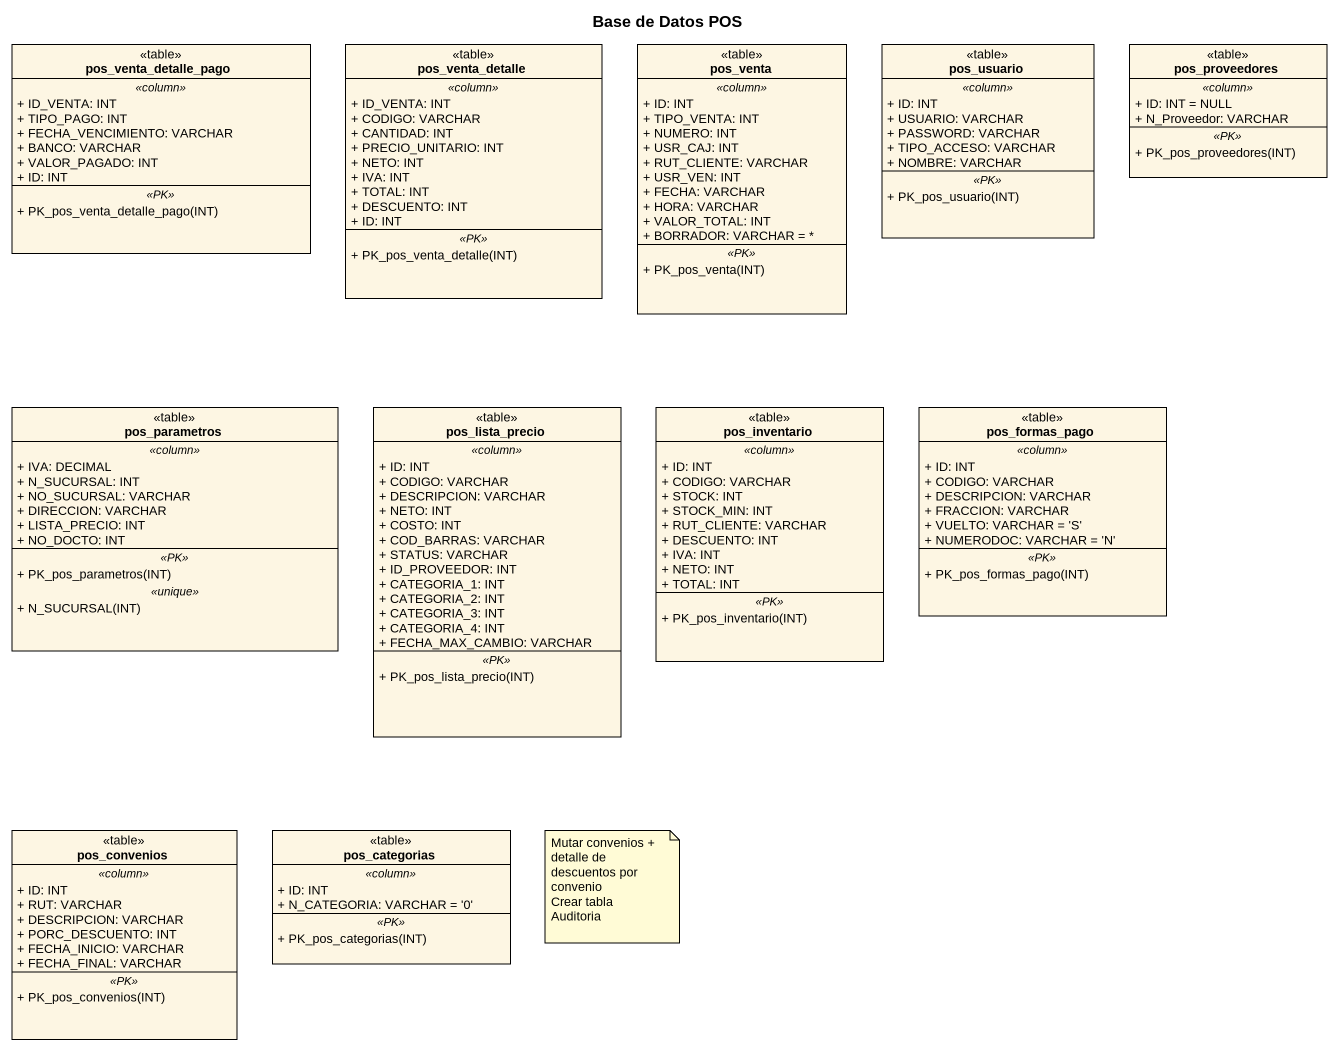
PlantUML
@startuml
title Base de Datos POS
hide circle
hide empty members
skinparam classAttributeIconSize 0
class pos_venta_detalle_pago <<table>> {
  .. <<column>> ..
  + ID_VENTA: INT
  + TIPO_PAGO: INT
  + FECHA_VENCIMIENTO: VARCHAR
  + BANCO: VARCHAR
  + VALOR_PAGADO: INT
  + ID: INT
  .. <<PK>> ..
  + PK_pos_venta_detalle_pago(INT)
}
class pos_venta_detalle <<table>> {
  .. <<column>> ..
  + ID_VENTA: INT
  + CODIGO: VARCHAR
  + CANTIDAD: INT
  + PRECIO_UNITARIO: INT
  + NETO: INT
  + IVA: INT
  + TOTAL: INT
  + DESCUENTO: INT
  + ID: INT
  .. <<PK>> ..
  + PK_pos_venta_detalle(INT)
}
class pos_venta <<table>> {
  .. <<column>> ..
  + ID: INT
  + TIPO_VENTA: INT
  + NUMERO: INT
  + USR_CAJ: INT
  + RUT_CLIENTE: VARCHAR
  + USR_VEN: INT
  + FECHA: VARCHAR
  + HORA: VARCHAR
  + VALOR_TOTAL: INT
  + BORRADOR: VARCHAR = *
  .. <<PK>> ..
  + PK_pos_venta(INT)
}
class pos_usuario <<table>> {
  .. <<column>> ..
  + ID: INT
  + USUARIO: VARCHAR
  + PASSWORD: VARCHAR
  + TIPO_ACCESO: VARCHAR
  + NOMBRE: VARCHAR
  .. <<PK>> ..
  + PK_pos_usuario(INT)
}
class pos_proveedores <<table>> {
  .. <<column>> ..
  + ID: INT = NULL
  + N_Proveedor: VARCHAR
  .. <<PK>> ..
  + PK_pos_proveedores(INT)
}
class pos_parametros <<table>> {
  .. <<column>> ..
  + IVA: DECIMAL
  + N_SUCURSAL: INT
  + NO_SUCURSAL: VARCHAR
  + DIRECCION: VARCHAR
  + LISTA_PRECIO: INT
  + NO_DOCTO: INT
  .. <<PK>> ..
  + PK_pos_parametros(INT)
  .. <<unique>> ..
  + N_SUCURSAL(INT)
}
class pos_lista_precio <<table>> {
  .. <<column>> ..
  + ID: INT
  + CODIGO: VARCHAR
  + DESCRIPCION: VARCHAR
  + NETO: INT
  + COSTO: INT
  + COD_BARRAS: VARCHAR
  + STATUS: VARCHAR
  + ID_PROVEEDOR: INT
  + CATEGORIA_1: INT
  + CATEGORIA_2: INT
  + CATEGORIA_3: INT
  + CATEGORIA_4: INT
  + FECHA_MAX_CAMBIO: VARCHAR
  .. <<PK>> ..
  + PK_pos_lista_precio(INT)
}
class pos_inventario <<table>> {
  .. <<column>> ..
  + ID: INT
  + CODIGO: VARCHAR
  + STOCK: INT
  + STOCK_MIN: INT
  + RUT_CLIENTE: VARCHAR
  + DESCUENTO: INT
  + IVA: INT
  + NETO: INT
  + TOTAL: INT
  .. <<PK>> ..
  + PK_pos_inventario(INT)
}
class pos_formas_pago <<table>> {
  .. <<column>> ..
  + ID: INT
  + CODIGO: VARCHAR
  + DESCRIPCION: VARCHAR
  + FRACCION: VARCHAR
  + VUELTO: VARCHAR = 'S'
  + NUMERODOC: VARCHAR = 'N'
  .. <<PK>> ..
  + PK_pos_formas_pago(INT)
}
class pos_convenios <<table>> {
  .. <<column>> ..
  + ID: INT
  + RUT: VARCHAR
  + DESCRIPCION: VARCHAR
  + PORC_DESCUENTO: INT
  + FECHA_INICIO: VARCHAR
  + FECHA_FINAL: VARCHAR
  .. <<PK>> ..
  + PK_pos_convenios(INT)
}
class pos_categorias <<table>> {
  .. <<column>> ..
  + ID: INT
  + N_CATEGORIA: VARCHAR = '0'
  .. <<PK>> ..
  + PK_pos_categorias(INT)
}
note as N1
  Mutar convenios + detalle de descuentos por convenio
  Crear tabla Auditoria
end note
@enduml
